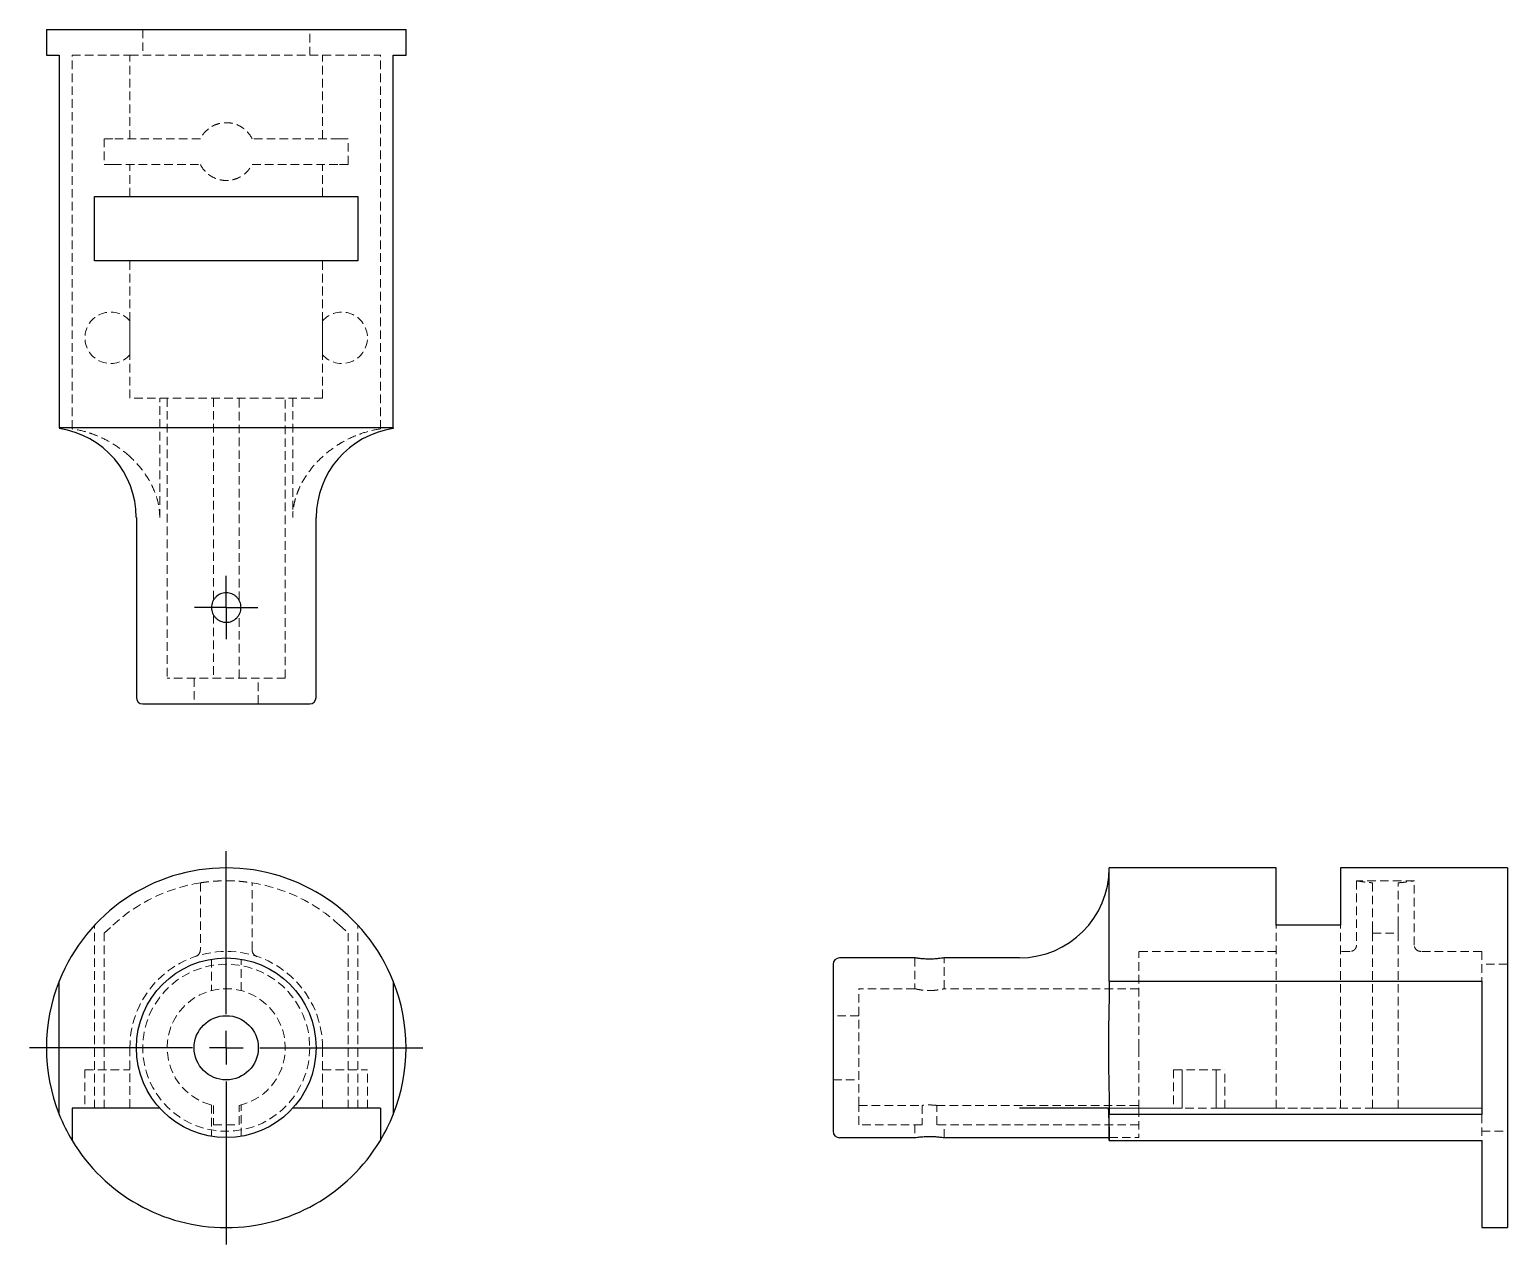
# Model space of a CAD drawing. Header units: millimetres. Extents: x 54 to 273, y 28 to 208.
import ezdxf

# ---------------------------------------------------------------- set-up
doc = ezdxf.new("R2010")
doc.units = ezdxf.units.MM
doc.linetypes.add('HIDDEN', pattern=[1.905, 1.27, -0.635])
doc.layers.add('10', color=7, linetype='Continuous')

# ---------------------------------------------------------------- blocks, each defined once
blk = doc.blocks.new('SW_CENTERMARKSYMBOL_0')
at = {"layer": '10', "color": 0}
for p, q in [((0, 5), (0, 29.17)), ((0, 0), (0, 2.5)), ((-5, 0), (-29.17, 0)), ((0, 0), (-2.5, 0)), ((0, 0), (0, -2.5)), ((0, 0), (2.5, 0)), ((5, 0), (29.17, 0)), ((0, -5), (0, -29.17))]:
    blk.add_line(p, q, dxfattribs=at)
blk = doc.blocks.new('SW_CENTERMARKSYMBOL_1')
at = {"layer": '10', "color": 0}
for p, q in [((0, 2.5), (0, 4.69)), ((0, 0), (0, 2.5)), ((-2.5, 0), (-4.69, 0)), ((0, 0), (-2.5, 0)), ((0, 0), (0, -2.5)), ((0, 0), (2.5, 0)), ((2.5, 0), (4.69, 0)), ((0, -2.5), (0, -4.69))]:
    blk.add_line(p, q, dxfattribs=at)

msp = doc.modelspace()

# ---------------------------------------------------------------- linework, layer by layer
at = {"color": 7, "linetype": 'Continuous', "lineweight": 25}
for p, q in [((56.33, 208), (56.33, 204.19)), ((56.33, 208), (109.67, 208)), ((109.67, 204.19), (109.67, 208)), ((56.33, 204.19), (58.24, 204.19)), ((58.24, 204.19), (58.24, 148.95)), ((107.76, 204.19), (109.67, 204.19)), ((107.76, 148.95), (107.76, 204.19)), ((63.48, 183.24), (102.52, 183.24)), ((63.48, 173.71), (63.48, 183.24)), ((102.52, 183.24), (102.52, 173.71)), ((102.52, 173.71), (63.48, 173.71)), ((107.76, 148.95), (58.24, 148.95)), ((58.24, 148.95), (58.24, 148.95)), ((58.24, 148.82), (58.24, 148.85)), ((69.67, 135.62), (69.67, 108.95)), ((96.33, 108.95), (96.33, 135.62)), ((70.62, 108), (95.38, 108)), ((238.71, 83.67), (213.95, 83.67)), ((213.95, 66.9), (213.95, 83.67)), ((238.71, 75.16), (238.71, 83.67)), ((273, 83.67), (248.24, 83.67)), ((248.24, 83.67), (248.24, 75.16)), ((273, 83.67), (273, 57)), ((248.24, 75.16), (238.71, 75.16)), ((185.12, 70.33), (173.95, 70.33)), ((200.62, 70.33), (189.45, 70.33)), ((173, 69.38), (173, 44.62)), ((213.95, 66.9), (269.19, 66.9)), ((269.19, 66.9), (269.19, 47.1)), ((273, 57), (273, 30.33)), ((213.95, 43.26), (213.95, 47.1)), ((269.19, 47.1), (213.95, 47.1)), ((173.95, 43.67), (185.12, 43.67)), ((189.45, 43.67), (213.95, 43.67)), ((213.95, 43.26), (269.19, 43.26)), ((269.19, 43.26), (269.19, 30.33)), ((269.19, 30.33), (273, 30.33))]:
    msp.add_line(p, q, dxfattribs=at)
at = {"color": 7, "linetype": 'HIDDEN', "lineweight": 18}
for p, q in [((70.62, 208), (70.62, 204.19)), ((95.38, 204.19), (95.38, 208)), ((60.14, 204.19), (68.71, 204.19)), ((60.14, 148.78), (60.14, 204.19)), ((68.71, 204.19), (97.29, 204.19)), ((68.71, 191.81), (68.71, 204.19)), ((68.71, 204.19), (68.71, 204.19)), ((68.71, 191.81), (68.71, 204.19)), ((97.29, 191.81), (97.29, 204.19)), ((97.29, 191.81), (97.29, 204.19)), ((97.29, 204.19), (105.86, 204.19)), ((105.86, 148.78), (105.86, 204.19)), ((66.2, 191.81), (64.9, 191.81)), ((64.9, 191.81), (64.9, 188)), ((79.16, 191.81), (66.2, 191.81)), ((99.8, 191.81), (86.84, 191.81)), ((101.1, 191.81), (99.8, 191.81)), ((101.1, 188), (101.1, 191.81)), ((64.9, 188), (66.2, 188)), ((66.2, 188), (79.16, 188)), ((68.71, 183.24), (68.71, 188)), ((68.71, 183.24), (68.71, 188)), ((86.84, 188), (99.8, 188)), ((97.29, 183.24), (97.29, 188)), ((97.29, 183.24), (97.29, 188)), ((99.8, 188), (101.1, 188)), ((68.71, 153.33), (68.71, 173.71)), ((68.71, 164.81), (68.71, 173.71)), ((97.29, 153.33), (97.29, 173.71)), ((97.29, 164.81), (97.29, 173.71)), ((68.71, 159.76), (68.71, 164.81)), ((97.29, 164.81), (97.29, 159.77)), ((97.29, 164.81), (97.29, 164.81)), ((68.71, 153.33), (68.71, 159.76)), ((97.29, 153.33), (97.29, 159.77)), ((97.29, 159.77), (97.29, 159.77)), ((97.29, 153.33), (68.71, 153.33)), ((68.71, 153.33), (68.71, 153.33)), ((73.14, 135.62), (73.14, 153.33)), ((74.24, 153.33), (74.24, 111.81)), ((81.1, 153.33), (81.1, 123.37)), ((84.9, 123.37), (84.9, 153.33)), ((91.76, 111.81), (91.76, 153.33)), ((92.86, 153.33), (92.86, 135.62)), ((84.9, 123.37), (84.93, 123.3)), ((81.1, 121.2), (81.1, 111.81)), ((84.9, 111.81), (84.9, 121.2)), ((85.15, 122.62), (85.16, 122.13)), ((91.76, 111.81), (74.24, 111.81)), ((78.24, 111.81), (78.24, 108)), ((87.76, 108), (87.76, 111.81)), ((79.16, 81.46), (79.16, 71.5)), ((86.84, 71.5), (86.84, 81.46)), ((259.19, 81.76), (250.62, 81.76)), ((250.62, 81.76), (250.62, 72.24)), ((253, 81.46), (253, 75.19)), ((256.81, 75.19), (256.81, 81.46)), ((259.19, 72.24), (259.19, 81.76)), ((63.48, 48.03), (63.48, 75.16)), ((64.9, 73.99), (66.2, 75.19)), ((99.8, 75.19), (101.1, 73.99)), ((102.52, 48.03), (102.52, 75.16)), ((238.71, 48.03), (238.71, 75.16)), ((248.24, 48.03), (248.24, 75.16)), ((253, 75.19), (253, 73.99)), ((256.81, 73.99), (256.81, 75.19)), ((64.9, 48.03), (64.9, 73.99)), ((101.1, 48.03), (101.1, 73.99)), ((253, 73.99), (256.81, 73.99)), ((253, 48.03), (253, 73.99)), ((256.81, 48.03), (256.81, 73.99)), ((80.81, 70.15), (80.81, 65.48)), ((85.19, 65.48), (85.19, 70.15)), ((185.1, 70.33), (185.1, 65.76)), ((189.48, 65.76), (189.48, 70.33)), ((218.33, 57), (218.33, 71.29)), ((238.71, 71.29), (218.33, 71.29)), ((249.67, 71.29), (248.24, 71.29)), ((269.19, 71.29), (260.14, 71.29)), ((269.19, 71.29), (269.19, 66.9)), ((273, 69.38), (269.19, 69.38)), ((176.81, 48.45), (176.81, 65.76)), ((185.12, 65.76), (176.81, 65.76)), ((218.33, 65.76), (189.45, 65.76)), ((176.81, 61.76), (173, 61.76)), ((68.71, 57), (68.71, 48.03)), ((97.29, 48.03), (97.29, 57)), ((218.33, 48.03), (218.33, 57)), ((62.05, 53.74), (68.71, 53.74)), ((62.05, 53.74), (62.05, 48.03)), ((97.29, 53.74), (103.95, 53.74)), ((103.95, 48.03), (103.95, 53.74)), ((223.48, 53.74), (231.1, 53.74)), ((223.48, 53.74), (223.48, 48.03)), ((224.76, 48.03), (224.76, 53.74)), ((224.77, 53.74), (224.77, 48.03)), ((229.81, 48.03), (229.81, 53.74)), ((229.81, 53.74), (229.81, 48.03)), ((231.1, 48.03), (231.1, 53.74)), ((173, 52.24), (176.81, 52.24)), ((80.81, 48.52), (80.81, 43.85)), ((81.1, 48.45), (81.1, 45.59)), ((84.9, 45.59), (84.9, 48.45)), ((85.19, 43.85), (85.19, 48.51)), ((176.81, 48.45), (186.2, 48.45)), ((176.81, 45.59), (176.81, 48.45)), ((186.2, 48.45), (186.2, 45.59)), ((188.37, 48.45), (218.33, 48.45)), ((188.37, 45.59), (188.37, 48.45)), ((218.33, 48.03), (200.62, 48.03)), ((200.62, 48.02), (218.33, 48.02)), ((213.78, 48.03), (269.19, 48.03)), ((218.33, 48.03), (224.77, 48.03)), ((218.33, 48.03), (218.33, 48.03)), ((218.33, 48.03), (218.33, 43.67)), ((229.81, 48.03), (238.71, 48.03)), ((238.71, 48.03), (248.24, 48.03)), ((253, 48.03), (256.81, 48.03)), ((256.81, 48.03), (269.19, 48.03)), ((269.19, 47.1), (269.19, 43.26)), ((81.1, 45.59), (84.9, 45.59)), ((186.2, 45.59), (176.81, 45.59)), ((185.1, 45.59), (185.1, 43.67)), ((218.33, 45.59), (188.37, 45.59)), ((189.48, 43.67), (189.48, 45.59)), ((269.19, 44.62), (273, 44.62)), ((213.95, 43.67), (218.33, 43.67))]:
    msp.add_line(p, q, dxfattribs=at)
at = {"color": 7, "linetype": 'Continuous', "lineweight": 25}
for radius in [13.33, 4.76]:
    msp.add_circle((83, 57), radius, dxfattribs=at)
at = {"color": 7, "linetype": 'HIDDEN', "lineweight": 18}
msp.add_circle((83, 57), 12.38, dxfattribs=at)
for centre, radius, start, end in [((65.86, 162.29), 3.81, 41.4353, 318.5647), ((100.14, 162.29), 3.81, 221.4096, 138.5904), ((83, 57), 24.76, 98.9193, 132.7321), ((83, 57), 24.76, 47.2679, 81.0807), ((83, 57), 14.29, 360, 179.9802), ((83, 57), 8.76, 282.5559, 257.4441)]:
    msp.add_arc(centre, radius, start, end, dxfattribs=at)
at = {"color": 7, "linetype": 'Continuous', "lineweight": 25}
for centre, radius, start, end in [((56.33, 135.62), 13.33, 0, 81.7844), ((109.67, 135.62), 13.33, 98.2156, 180), ((70.62, 108.95), 0.952, 180, 270), ((95.38, 108.95), 0.952, 270, 0), ((83, 57), 26.67, 21.7868, 158.2132), ((200.62, 83.67), 13.33, 270, 0), ((173.95, 69.38), 0.952, 90, 180), ((83, 57), 26.67, 158.2132, 201.7868), ((83, 57), 26.67, 338.2132, 21.7868), ((83, 57), 26.67, 201.7868, 211.0027), ((83, 57), 26.67, 328.9973, 338.2132), ((173.95, 44.62), 0.952, 180, 270), ((83, 57), 26.67, 211.0027, 328.9973)]:
    msp.add_arc(centre, radius, start, end, dxfattribs=at)
at = {"color": 7, "linetype": 'HIDDEN', "lineweight": 18}
for points, knots in [([(86.84, 191.81), (86.66, 192.17), (86.44, 192.49), (86.04, 192.93), (85.89, 193.07), (85.59, 193.32), (85.43, 193.44), (84.93, 193.75), (84.56, 193.92), (83.99, 194.08), (83.8, 194.12), (83.4, 194.18), (83.2, 194.19), (82.8, 194.19), (82.61, 194.18), (82.21, 194.12), (82.02, 194.08), (81.44, 193.92), (81.08, 193.76), (80.4, 193.34), (80.1, 193.08), (79.7, 192.65), (79.58, 192.49), (79.35, 192.16), (79.25, 191.99), (79.16, 191.81)], [0, 0, 0, 0, 0.125, 0.125, 0.1875, 0.1875, 0.25, 0.25, 0.375, 0.375, 0.4375, 0.4375, 0.5, 0.5, 0.5625, 0.5625, 0.625, 0.625, 0.75, 0.75, 0.875, 0.875, 0.9375, 0.9375, 1, 1, 1, 1]), ([(79.16, 188), (79.34, 187.64), (79.56, 187.32), (79.96, 186.88), (80.11, 186.74), (80.41, 186.48), (80.57, 186.37), (81.07, 186.06), (81.44, 185.89), (82.01, 185.73), (82.2, 185.69), (82.6, 185.63), (82.8, 185.62), (83.2, 185.62), (83.39, 185.63), (83.79, 185.69), (83.98, 185.73), (84.56, 185.89), (84.92, 186.05), (85.6, 186.47), (85.9, 186.73), (86.3, 187.16), (86.42, 187.32), (86.65, 187.65), (86.75, 187.82), (86.84, 188)], [0, 0, 0, 0, 0.125, 0.125, 0.1875, 0.1875, 0.25, 0.25, 0.375, 0.375, 0.4375, 0.4375, 0.5, 0.5, 0.5625, 0.5625, 0.625, 0.625, 0.75, 0.75, 0.875, 0.875, 0.9375, 0.9375, 1, 1, 1, 1]), ([(68.71, 144.67), (68.11, 145.21), (67.48, 145.71), (66.16, 146.61), (65.47, 147.01), (64.38, 147.53), (64.01, 147.7), (63.26, 147.99), (62.88, 148.13), (61.73, 148.48), (60.94, 148.66), (60.14, 148.78)], [0, 0, 0, 0, 0.25, 0.25, 0.5, 0.5, 0.625, 0.625, 0.75, 0.75, 1, 1, 1, 1]), ([(105.86, 148.78), (105.03, 148.66), (104.22, 148.47), (102.64, 147.97), (101.87, 147.66), (100.74, 147.1), (100.37, 146.9), (99.66, 146.48), (99.31, 146.25), (98.29, 145.54), (97.65, 145.01), (96.74, 144.15), (96.45, 143.85), (95.89, 143.22), (95.63, 142.9), (94.88, 141.9), (94.43, 141.2), (93.87, 140.08), (93.7, 139.69), (93.4, 138.91), (93.28, 138.51), (93.07, 137.71), (93, 137.3), (92.89, 136.46), (92.86, 136.04), (92.86, 135.62)], [0, 0, 0, 0, 0.125, 0.125, 0.25, 0.25, 0.3125, 0.3125, 0.375, 0.375, 0.5, 0.5, 0.5625, 0.5625, 0.625, 0.625, 0.75, 0.75, 0.8125, 0.8125, 0.875, 0.875, 0.9375, 0.9375, 1, 1, 1, 1]), ([(73.14, 135.62), (73.14, 136.49), (73.02, 137.34), (72.7, 138.59), (72.57, 139), (72.25, 139.81), (72.07, 140.2), (71.48, 141.35), (71.01, 142.08), (69.94, 143.45), (69.35, 144.08), (68.71, 144.67)], [0, 0, 0, 0, 0.25, 0.25, 0.375, 0.375, 0.5, 0.5, 0.75, 0.75, 1, 1, 1, 1]), ([(85, 121.44), (84.99, 121.39), (84.96, 121.31), (84.92, 121.23), (84.9, 121.2)], [0, 0, 0, 0, 0.608307, 1, 1, 1, 1]), ([(79.16, 81.46), (79.34, 81.49), (79.56, 81.52), (79.96, 81.58), (80.11, 81.59), (80.41, 81.63), (80.57, 81.64), (81.07, 81.69), (81.44, 81.72), (82.01, 81.74), (82.2, 81.75), (82.6, 81.76), (82.8, 81.76), (83.2, 81.76), (83.39, 81.76), (83.79, 81.75), (83.98, 81.74), (84.56, 81.72), (84.92, 81.69), (85.6, 81.63), (85.9, 81.59), (86.3, 81.54), (86.42, 81.52), (86.65, 81.49), (86.75, 81.48), (86.84, 81.46)], [0, 0, 0, 0, 0.125, 0.125, 0.1875, 0.1875, 0.25, 0.25, 0.375, 0.375, 0.4375, 0.4375, 0.5, 0.5, 0.5625, 0.5625, 0.625, 0.625, 0.75, 0.75, 0.875, 0.875, 0.9375, 0.9375, 1, 1, 1, 1]), ([(250.63, 81.76), (250.63, 81.76), (250.62, 81.76), (250.72, 81.74), (250.95, 81.71), (251.28, 81.65), (251.72, 81.59), (252.28, 81.53), (252.75, 81.48), (253, 81.46)], [0, 0, 0, 0, 0.062641, 0.215133, 0.362543, 0.514146, 0.663089, 0.816262, 1, 1, 1, 1]), ([(256.81, 81.46), (257.02, 81.48), (257.44, 81.52), (257.98, 81.58), (258.45, 81.64), (258.81, 81.7), (259.06, 81.74), (259.18, 81.76), (259.21, 81.77), (259.16, 81.76), (259.15, 81.75)], [0, 0, 0, 0, 0.135718, 0.275383, 0.411096, 0.55075, 0.686259, 0.825798, 0.959571, 1, 1, 1, 1]), ([(78.43, 70.53), (78.53, 70.57), (78.62, 70.62), (78.8, 70.74), (78.88, 70.82), (79.08, 71.07), (79.16, 71.28), (79.16, 71.5)], [0, 0, 0, 0, 0.25, 0.25, 0.5, 0.5, 1, 1, 1, 1]), ([(86.84, 71.5), (86.84, 71.28), (86.92, 71.07), (87.19, 70.73), (87.37, 70.6), (87.57, 70.53)], [0, 0, 0, 0, 0.5, 0.5, 1, 1, 1, 1]), ([(250.62, 72.24), (250.61, 72.11), (250.58, 71.86), (250.36, 71.55), (250.04, 71.33), (249.79, 71.3), (249.67, 71.29)], [0, 0, 0, 0, 0.250051, 0.499929, 0.749819, 1, 1, 1, 1]), ([(260.14, 71.29), (260.02, 71.3), (259.77, 71.33), (259.45, 71.55), (259.23, 71.86), (259.2, 72.11), (259.19, 72.24)], [0, 0, 0, 0, 0.250178, 0.500064, 0.749941, 1, 1, 1, 1]), ([(185.12, 65.76), (185.11, 65.76), (185.08, 65.77), (185.27, 65.72), (185.67, 65.63), (186.26, 65.54), (186.84, 65.49), (187.19, 65.48), (187.29, 65.48)], [0, 0, 0, 0, 0.064412, 0.272261, 0.482038, 0.697482, 0.913901, 1, 1, 1, 1]), ([(187.29, 65.48), (187.53, 65.49), (188.01, 65.5), (188.66, 65.59), (189.15, 65.68), (189.45, 65.75), (189.45, 65.76), (189.45, 65.76)], [0, 0, 0, 0, 0.210237, 0.420312, 0.63456, 0.851735, 1, 1, 1, 1]), ([(188.37, 48.45), (188.2, 48.47), (188.03, 48.49), (187.66, 48.51), (187.47, 48.52), (187.1, 48.52), (186.91, 48.51), (186.54, 48.49), (186.37, 48.47), (186.2, 48.45)], [0, 0, 0, 0, 0.25, 0.25, 0.5, 0.5, 0.75, 0.75, 1, 1, 1, 1])]:
    msp.add_open_spline(points, degree=3, knots=knots, dxfattribs=at)
at = {"color": 7, "linetype": 'Continuous', "lineweight": 25}
for points, knots in [([(107.76, 148.95), (107.76, 148.95), (107.76, 148.91), (107.76, 148.84), (107.76, 148.82), (107.76, 148.82)], [0, 0, 0, 0, 0.5, 0.5, 1, 1, 1, 1]), ([(85.19, 122.29), (85.19, 122.14), (85.18, 122), (85.12, 121.72), (85.08, 121.58), (84.97, 121.31), (84.9, 121.19), (84.74, 120.95), (84.65, 120.84), (84.35, 120.54), (84.1, 120.37), (83.58, 120.15), (83.29, 120.1), (82.86, 120.1), (82.71, 120.11), (82.43, 120.17), (82.3, 120.21), (82.03, 120.32), (81.9, 120.38), (81.66, 120.54), (81.55, 120.63), (81.35, 120.84), (81.26, 120.95), (81.1, 121.19), (81.03, 121.31), (80.92, 121.58), (80.88, 121.71), (80.82, 122), (80.81, 122.14), (80.81, 122.43), (80.82, 122.57), (80.88, 122.85), (80.92, 122.99), (81.03, 123.26), (81.1, 123.38), (81.26, 123.62), (81.35, 123.73), (81.65, 124.04), (81.9, 124.2), (82.42, 124.42), (82.71, 124.48), (83.14, 124.48), (83.29, 124.46), (83.57, 124.41), (83.7, 124.36), (83.97, 124.25), (84.1, 124.19), (84.34, 124.03), (84.45, 123.94), (84.65, 123.73), (84.74, 123.62), (84.9, 123.39), (84.97, 123.26), (85.08, 122.99), (85.12, 122.86), (85.18, 122.58), (85.19, 122.43), (85.19, 122.29)], [0, 0, 0, 0, 0.03125, 0.03125, 0.0625, 0.0625, 0.09375, 0.09375, 0.125, 0.125, 0.1875, 0.1875, 0.25, 0.25, 0.28125, 0.28125, 0.3125, 0.3125, 0.34375, 0.34375, 0.375, 0.375, 0.40625, 0.40625, 0.4375, 0.4375, 0.46875, 0.46875, 0.5, 0.5, 0.53125, 0.53125, 0.5625, 0.5625, 0.59375, 0.59375, 0.625, 0.625, 0.6875, 0.6875, 0.75, 0.75, 0.78125, 0.78125, 0.8125, 0.8125, 0.84375, 0.84375, 0.875, 0.875, 0.90625, 0.90625, 0.9375, 0.9375, 0.96875, 0.96875, 1, 1, 1, 1]), ([(187.29, 70.15), (187.04, 70.16), (186.55, 70.16), (185.9, 70.22), (185.41, 70.28), (185.12, 70.33), (185.12, 70.33), (185.12, 70.33)], [0, 0, 0, 0, 0.2128605, 0.4256509, 0.6402549, 0.8560784, 1, 1, 1, 1]), ([(189.45, 70.33), (189.46, 70.33), (189.49, 70.34), (189.29, 70.3), (188.88, 70.25), (188.27, 70.18), (187.7, 70.15), (187.37, 70.15), (187.29, 70.15)], [0, 0, 0, 0, 0.069885, 0.281519, 0.494119, 0.709219, 0.924518, 1, 1, 1, 1]), ([(58.24, 47.1), (58.24, 48.75), (58.24, 50.4), (58.24, 53.7), (58.24, 55.35), (58.24, 58.65), (58.24, 60.3), (58.24, 63.6), (58.24, 65.25), (58.24, 66.9)], [0, 0, 0, 0, 0.25, 0.25, 0.5, 0.5, 0.75, 0.75, 1, 1, 1, 1]), ([(107.76, 66.9), (107.76, 65.25), (107.76, 63.6), (107.76, 60.3), (107.76, 58.65), (107.76, 55.35), (107.76, 53.7), (107.76, 50.4), (107.76, 48.75), (107.76, 47.1)], [0, 0, 0, 0, 0.25, 0.25, 0.5, 0.5, 0.75, 0.75, 1, 1, 1, 1]), ([(213.95, 66.9), (213.95, 65.25), (213.91, 63.6), (213.84, 60.3), (213.82, 58.65), (213.82, 55.35), (213.84, 53.7), (213.91, 50.4), (213.95, 48.75), (213.95, 47.1)], [0, 0, 0, 0, 0.25, 0.25, 0.5, 0.5, 0.75, 0.75, 1, 1, 1, 1]), ([(68.71, 48.03), (68.11, 48.03), (67.48, 48.03), (66.16, 48.03), (65.47, 48.03), (64.38, 48.03), (64.01, 48.03), (63.26, 48.03), (62.88, 48.03), (61.73, 48.03), (60.94, 48.03), (60.14, 48.03)], [0, 0, 0, 0, 0.25, 0.25, 0.5, 0.5, 0.625, 0.625, 0.75, 0.75, 1, 1, 1, 1]), ([(73.14, 48.02), (73.14, 48.02), (73.02, 48.02), (72.7, 48.03), (72.57, 48.03), (72.25, 48.03), (72.07, 48.03), (71.48, 48.03), (71.01, 48.03), (69.94, 48.03), (69.35, 48.03), (68.71, 48.03)], [0, 0, 0, 0, 0.25, 0.25, 0.375, 0.375, 0.5, 0.5, 0.75, 0.75, 1, 1, 1, 1]), ([(105.86, 48.03), (105.03, 48.03), (104.22, 48.03), (102.64, 48.03), (101.87, 48.03), (100.74, 48.03), (100.37, 48.03), (99.66, 48.03), (99.31, 48.03), (98.29, 48.03), (97.65, 48.03), (96.74, 48.03), (96.45, 48.03), (95.89, 48.03), (95.63, 48.03), (94.88, 48.03), (94.43, 48.03), (93.87, 48.03), (93.7, 48.03), (93.4, 48.03), (93.28, 48.03), (93.07, 48.03), (93, 48.03), (92.89, 48.03), (92.86, 48.03), (92.86, 48.03)], [0, 0, 0, 0, 0.125, 0.125, 0.25, 0.25, 0.3125, 0.3125, 0.375, 0.375, 0.5, 0.5, 0.5625, 0.5625, 0.625, 0.625, 0.75, 0.75, 0.8125, 0.8125, 0.875, 0.875, 0.9375, 0.9375, 1, 1, 1, 1]), ([(213.78, 48.03), (213.66, 48.03), (213.47, 48.03), (212.97, 48.03), (212.66, 48.03), (212.1, 48.03), (211.9, 48.03), (211.48, 48.03), (211.25, 48.03), (210.54, 48.03), (210.01, 48.03), (209.15, 48.03), (208.85, 48.03), (208.22, 48.03), (207.9, 48.03), (206.9, 48.03), (206.2, 48.03), (205.08, 48.03), (204.69, 48.03), (203.91, 48.03), (203.51, 48.03), (202.71, 48.03), (202.3, 48.03), (201.46, 48.03), (201.04, 48.03), (200.62, 48.03)], [0, 0, 0, 0, 0.125, 0.125, 0.25, 0.25, 0.3125, 0.3125, 0.375, 0.375, 0.5, 0.5, 0.5625, 0.5625, 0.625, 0.625, 0.75, 0.75, 0.8125, 0.8125, 0.875, 0.875, 0.9375, 0.9375, 1, 1, 1, 1]), ([(185.12, 43.67), (185.11, 43.67), (185.08, 43.66), (185.28, 43.7), (185.69, 43.75), (186.3, 43.82), (186.87, 43.85), (187.2, 43.85), (187.29, 43.85)], [0, 0, 0, 0, 0.069885, 0.281519, 0.494119, 0.709219, 0.924518, 1, 1, 1, 1]), ([(187.29, 43.85), (187.53, 43.84), (188.02, 43.84), (188.67, 43.78), (189.16, 43.72), (189.45, 43.67), (189.45, 43.67), (189.45, 43.67)], [0, 0, 0, 0, 0.21286, 0.425651, 0.640255, 0.856078, 1, 1, 1, 1])]:
    msp.add_open_spline(points, degree=3, knots=knots, dxfattribs=at)
for points in [[(60.14, 48.03), (60.14, 46.44), (60.14, 44.85), (60.14, 43.26)], [(105.86, 48.03), (105.86, 46.44), (105.86, 44.85), (105.86, 43.26)], [(213.78, 48.03), (213.88, 46.44), (213.95, 44.85), (213.95, 43.26)]]:
    msp.add_open_spline(points, degree=3, dxfattribs=at)

# ---------------------------------------------------------------- block references
at = {"layer": '10'}
for name, p in [('SW_CENTERMARKSYMBOL_1', (83, 122.29)), ('SW_CENTERMARKSYMBOL_0', (83, 57))]:
    msp.add_blockref(name, p, dxfattribs=at)

doc.saveas('drawing.dxf')
